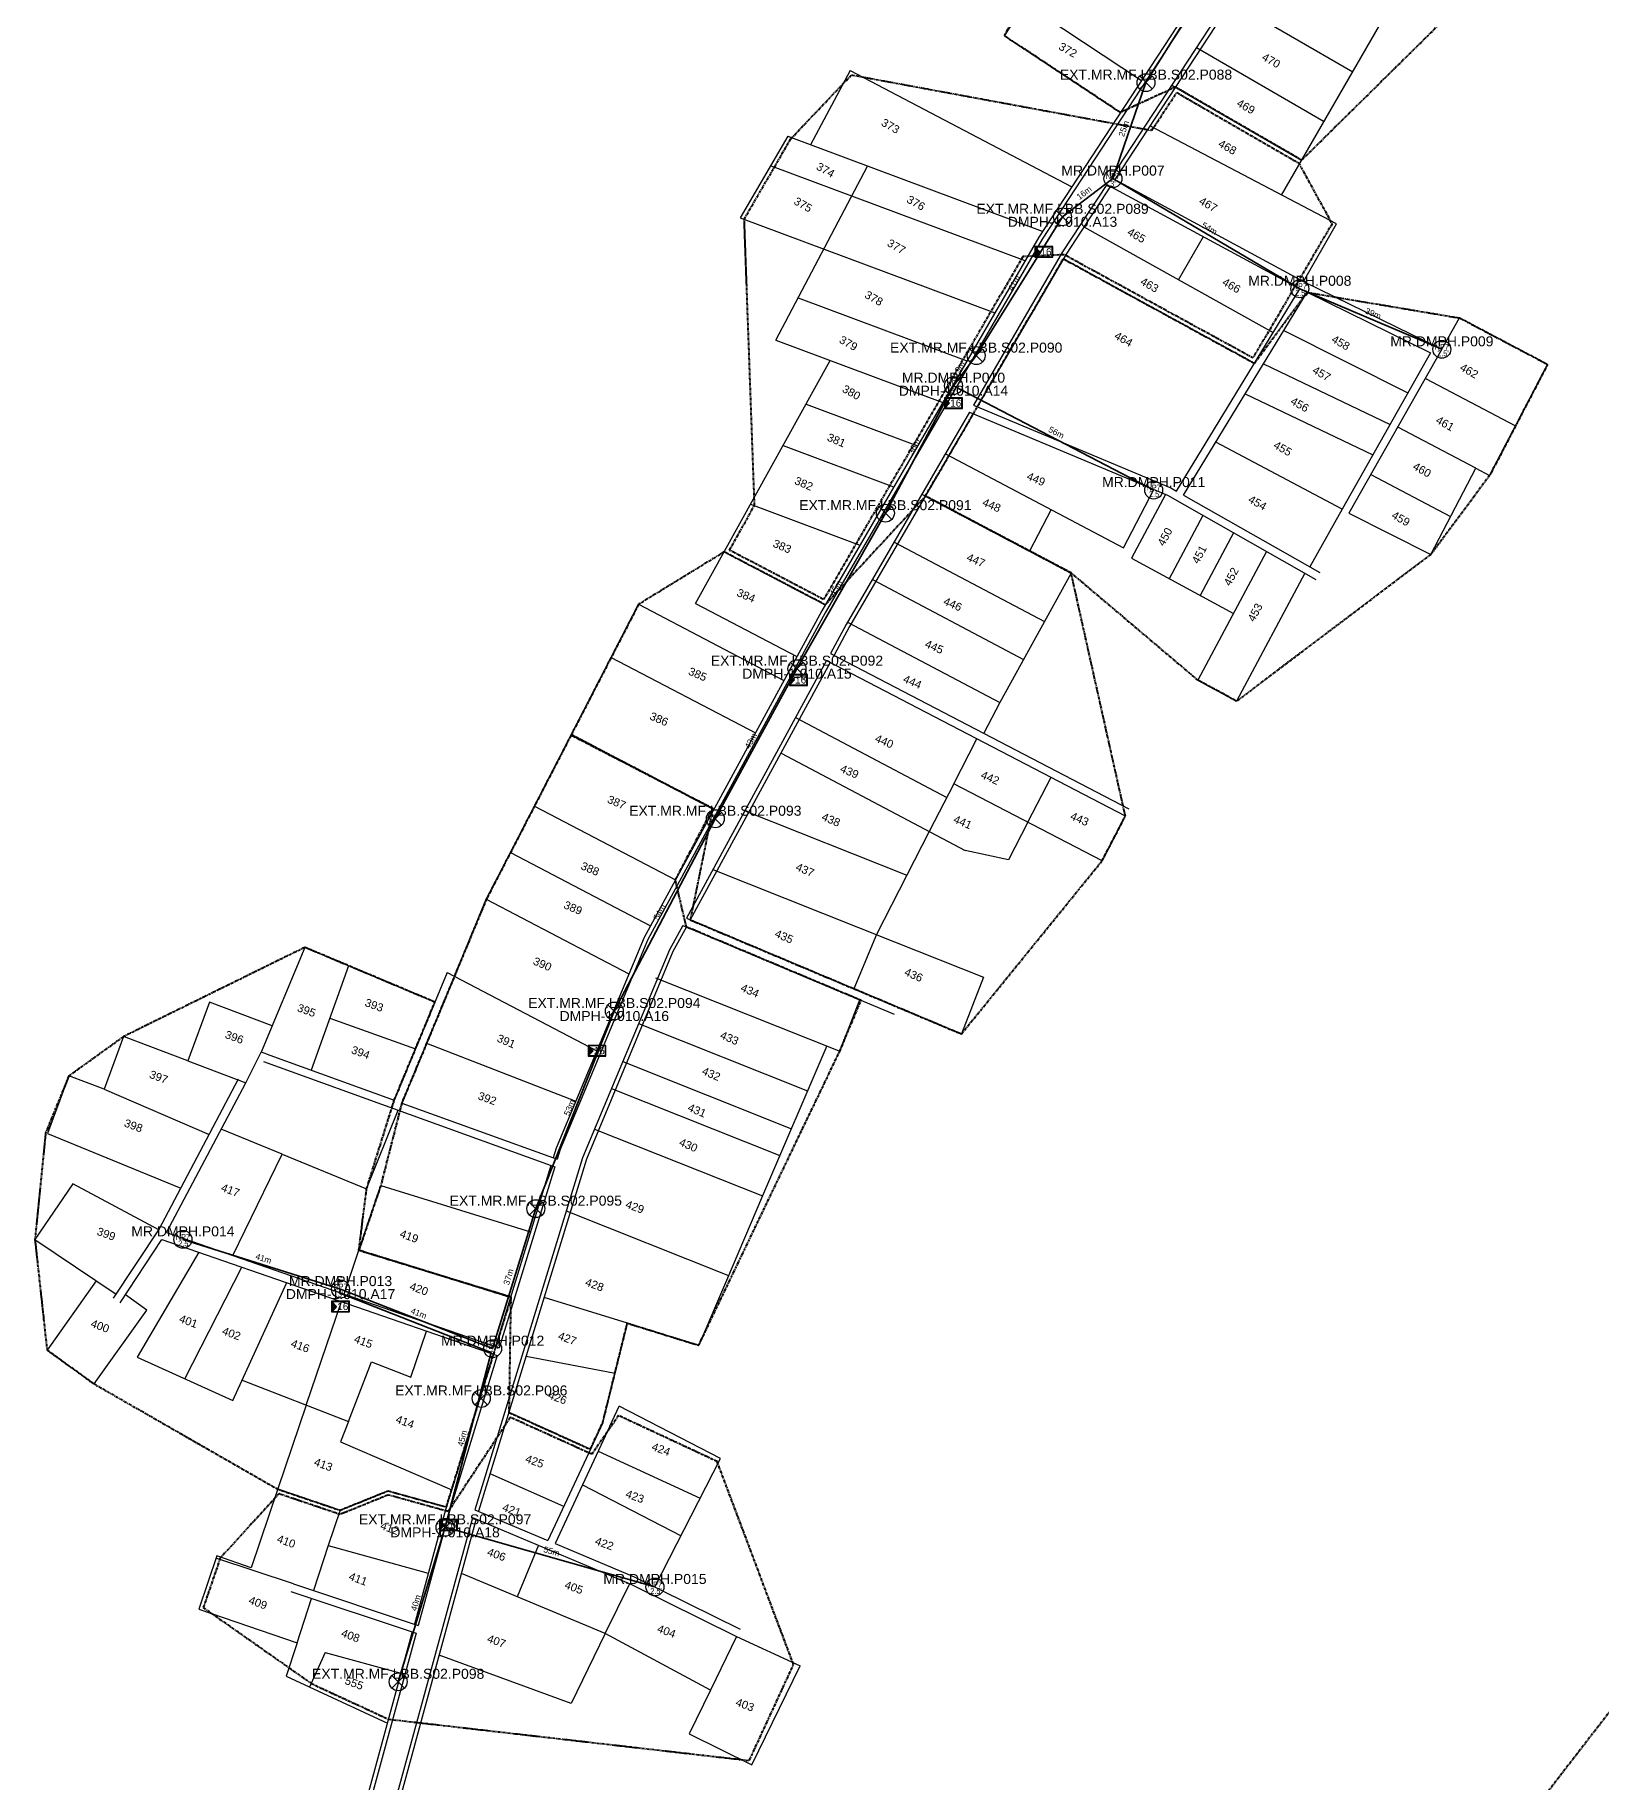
# Model space of a CAD drawing. Header units: metres. Extents: x 13679654 to 13688052, y 67972 to 70803.
# Drawn here: x 13682691.8 to 13683083.3, y 68638.7 to 69075.4 of the extents above; entities that cross this region are included whole.
import ezdxf
from ezdxf.enums import TextEntityAlignment as Align

# ---------------------------------------------------------------- set-up
doc = ezdxf.new("R2010")
doc.units = ezdxf.units.M
doc.header["$MEASUREMENT"] = 0
doc.linetypes.add('PHANTOM2', pattern=[1.25, 0.625, -0.125, 0.125, -0.125, 0.125, -0.125])
for name, color, linetype in [('Base Map', 251, 'Continuous'), ('EXISTING POLE', 16, 'Continuous'), ('FAT', 30, 'Continuous'), ('FAT DWG', 1, 'Continuous'), ('Home Number', 6, 'Continuous'), ('NEW POLE 7-2.5', 6, 'Continuous'), ('NEW POLE 7-3', 4, 'Continuous'), ('SPAN CABLE', 3, 'Continuous')]:
    doc.layers.add(name, color=color, linetype=linetype)
for name, color, linetype, lineweight in [('FAT AREA FDT 1', 134, 'PHANTOM2', 40), ('SLING WIRE', 4, 'Continuous', 35), ('XXX.XXX - Cable Line C (FO Cable 48C_2T) - AE', 192, 'Continuous', 35)]:
    doc.layers.add(name, color=color, linetype=linetype, lineweight=lineweight)
doc.styles.get("Standard").update_dxf_attribs({"font": 'arial.ttf'})
doc.styles.add('Title Block 3', font='dgn003.shx')
doc.dimstyles.new('EMR', dxfattribs={"dimtxt": 1.5, "dimasz": 0.18, "dimexe": 0.18, "dimexo": 0.0625, "dimgap": 0.09, "dimtad": 0, "dimdec": 0, "dimzin": 0, "dimdsep": 46, "dimtxsty": 'Standard', "dimcen": 0.09, "dimse1": 1, "dimse2": 1, "dimsd1": 1, "dimsd2": 1, "dimadec": 0, "dimazin": 0, "dimtfac": 1, "dimtdec": 0, "dimtofl": 0, "dimtmove": 0, "dimatfit": 3, "dimfxl": 1, "dimtolj": 1, "dimtzin": 0, "dimarcsym": 0})

# ---------------------------------------------------------------- blocks, each defined once
blk = doc.blocks.new('*U11')
h = blk.add_hatch(color=2)
h.dxf.hatch_style = 1
h.paths.add_polyline_path([(0.25, -2), (0.25, 2), (2.1, 0)])
for points in [[(0, -2.25), (7.5, -2.25), (7.5, 2.25), (0, 2.25)], [(0.25, -2), (7.25, -2), (7.25, 2), (0.25, 2)]]:
    blk.add_lwpolyline(points, close=True)
at = {"color": 2}
blk.add_lwpolyline([(0.25, -2), (0.25, 2), (2.1, 0)], close=True, dxfattribs=at)
at = {"color": 7}
blk.add_attdef('FAT', text='', height=3, rotation=360, dxfattribs=at).set_placement((4.68, 0), align=Align.MIDDLE_CENTER)
blk.add_attdef('FAT_ID', text='', height=3, rotation=360, dxfattribs=at).set_placement((0, -4.5), align=Align.MIDDLE_LEFT)
blk = doc.blocks.new('*U14')
at = {"color": 0, "linetype": 'ByBlock', "lineweight": -2}
for points in [[(-1.58, 1.58), (1.58, -1.58)], [(-1.58, -1.58), (1.58, 1.58)]]:
    blk.add_lwpolyline(points, dxfattribs=at)
blk.add_circle((0, 0), 2.24, dxfattribs=at)
blk = doc.blocks.new('*U16')
at = {"color": 0, "linetype": 'ByBlock', "lineweight": -2}
blk.add_circle((0, 0), 2.24, dxfattribs=at)
at = {"color": 0, "linetype": 'ByBlock', "lineweight": -2, "style": 'Title Block 3', "width": 0.799091}
for s, p in [('NP7', (0, 0.62)), ("2.5'", (0.28, -1.02))]:
    blk.add_text(s, height=1.488, dxfattribs=at).set_placement(p, align=Align.MIDDLE_CENTER)
blk = doc.blocks.new('*U13')
at = {"color": 0, "linetype": 'ByBlock', "lineweight": -2}
blk.add_circle((0, 0), 2.24, dxfattribs=at)
at = {"color": 0, "linetype": 'ByBlock', "lineweight": -2, "style": 'Title Block 3', "width": 0.799091}
for s, p in [('NP7', (0, 0.62)), ("3'", (0, -1.27))]:
    blk.add_text(s, height=1.488, dxfattribs=at).set_placement(p, align=Align.MIDDLE_CENTER)
blk = doc.blocks.new('*D222')
at = {"layer": 'Defpoints', "color": 0, "transparency": 16777216}
for p in [(13682794.29, 68702.35), (13682794.7, 68703.8), (13682846.77, 68687.44)]:
    blk.add_point(p, dxfattribs=at)
at = {"layer": 'SPAN CABLE', "color": 0, "transparency": 16777216, "insert": (13682820.94, 68696.34), "char_height": 1.5, "attachment_point": 5, "rotation": 344.1361}
blk.add_mtext('\\A1;55m', dxfattribs=at)
blk = doc.blocks.new('*D223')
at = {"layer": 'Defpoints', "color": 0, "transparency": 16777216}
for p in [(13682794.29, 68702.35), (13682781.13, 68664.18), (13682782.57, 68663.74)]:
    blk.add_point(p, dxfattribs=at)
at = {"layer": 'SPAN CABLE', "color": 0, "transparency": 16777216, "insert": (13682786.99, 68683.48), "char_height": 1.5, "attachment_point": 5, "rotation": 73.1109}
blk.add_mtext('\\A1;40m', dxfattribs=at)
blk = doc.blocks.new('*D224')
at = {"layer": 'Defpoints', "color": 0, "transparency": 16777216}
for p in [(13683008, 69011.93), (13683008.58, 69013.31), (13683043.51, 68996.79)]:
    blk.add_point(p, dxfattribs=at)
at = {"layer": 'SPAN CABLE', "color": 0, "transparency": 16777216, "insert": (13683026.34, 69005.74), "char_height": 1.5, "attachment_point": 5, "rotation": 336.913}
blk.add_mtext('\\A1;39m', dxfattribs=at)
blk = doc.blocks.new('*D225')
at = {"layer": 'Defpoints', "color": 0, "transparency": 16777216}
for p in [(13682962.04, 69040.77), (13682961.28, 69039.47), (13683008, 69011.93)]:
    blk.add_point(p, dxfattribs=at)
at = {"layer": 'SPAN CABLE', "color": 0, "transparency": 16777216, "insert": (13682985.4, 69026.99), "char_height": 1.5, "attachment_point": 5, "rotation": 329.4721}
blk.add_mtext('\\A1;54m', dxfattribs=at)
blk = doc.blocks.new('*D228')
at = {"layer": 'Defpoints', "color": 0, "transparency": 16777216}
for p in [(13682922.1, 68989.03), (13682921.41, 68987.7), (13682971.46, 68961.61)]:
    blk.add_point(p, dxfattribs=at)
at = {"layer": 'SPAN CABLE', "color": 0, "transparency": 16777216, "insert": (13682947.13, 68975.99), "char_height": 1.5, "attachment_point": 5, "rotation": 332.4654}
blk.add_mtext('\\A1;56m', dxfattribs=at)
blk = doc.blocks.new('*D230')
at = {"layer": 'Defpoints', "color": 0, "transparency": 16777216}
for p in [(13682728.75, 68774.33), (13682729.2, 68775.76), (13682768.16, 68761.9)]:
    blk.add_point(p, dxfattribs=at)
at = {"layer": 'SPAN CABLE', "color": 0, "transparency": 16777216, "insert": (13682748.91, 68769.54), "char_height": 1.5, "attachment_point": 5, "rotation": 342.4978}
blk.add_mtext('\\A1;41m', dxfattribs=at)
blk = doc.blocks.new('*D263')
at = {"layer": 'Defpoints', "color": 0, "transparency": 16777216}
for p in [(13682995.24, 69104.31), (13682968.27, 69064.25), (13682969.54, 69063.45)]:
    blk.add_point(p, dxfattribs=at)
at = {"layer": 'SPAN CABLE', "color": 0, "transparency": 16777216, "insert": (13682981.12, 69084.68), "char_height": 1.5, "attachment_point": 5, "rotation": 57.8252}
blk.add_mtext('\\A1;48m', dxfattribs=at)
blk = doc.blocks.new('*D264')
at = {"layer": 'Defpoints', "color": 0, "transparency": 16777216}
for p in [(13682969.54, 69063.45), (13682959.86, 69039.96), (13682961.28, 69039.47)]:
    blk.add_point(p, dxfattribs=at)
at = {"layer": 'SPAN CABLE', "color": 0, "transparency": 16777216, "insert": (13682963.99, 69051.95), "char_height": 1.5, "attachment_point": 5, "rotation": 70.9886}
blk.add_mtext('\\A1;25m', dxfattribs=at)
blk = doc.blocks.new('*D265')
at = {"layer": 'Defpoints', "color": 0, "transparency": 16777216}
for p in [(13682961.28, 69039.47), (13682947.76, 69031.1), (13682948.67, 69029.91)]:
    blk.add_point(p, dxfattribs=at)
at = {"layer": 'SPAN CABLE', "color": 0, "transparency": 16777216, "insert": (13682954.07, 69035.89), "char_height": 1.5, "attachment_point": 5, "rotation": 37.1842}
blk.add_mtext('\\A1;16m', dxfattribs=at)
blk = doc.blocks.new('*D266')
at = {"layer": 'Defpoints', "color": 0, "transparency": 16777216}
for p in [(13682948.67, 69029.91), (13682925.82, 68996.01), (13682927.09, 68995.22)]:
    blk.add_point(p, dxfattribs=at)
at = {"layer": 'SPAN CABLE', "color": 0, "transparency": 16777216, "insert": (13682936.61, 69013.35), "char_height": 1.5, "attachment_point": 5, "rotation": 58.1219}
blk.add_mtext('\\A1;41m', dxfattribs=at)
blk = doc.blocks.new('*D267')
at = {"layer": 'Defpoints', "color": 0, "transparency": 16777216}
for p in [(13682927.09, 68995.22), (13682920.21, 68988.61), (13682921.41, 68987.7)]:
    blk.add_point(p, dxfattribs=at)
at = {"layer": 'SPAN CABLE', "color": 0, "transparency": 16777216, "insert": (13682923.05, 68992.37), "char_height": 1.5, "attachment_point": 5, "rotation": 52.8904}
blk.add_mtext('\\A1;9m', dxfattribs=at)
blk = doc.blocks.new('*D268')
at = {"layer": 'Defpoints', "color": 0, "transparency": 16777216}
for p in [(13682921.41, 68987.7), (13682903.06, 68956.55), (13682904.38, 68955.84)]:
    blk.add_point(p, dxfattribs=at)
at = {"layer": 'SPAN CABLE', "color": 0, "transparency": 16777216, "insert": (13682911.57, 68972.48), "char_height": 1.5, "attachment_point": 5, "rotation": 61.8841}
blk.add_mtext('\\A1;36m', dxfattribs=at)
blk = doc.blocks.new('*D269')
at = {"layer": 'Defpoints', "color": 0, "transparency": 16777216}
for p in [(13682904.38, 68955.84), (13682880.96, 68917.71), (13682882.27, 68916.97)]:
    blk.add_point(p, dxfattribs=at)
at = {"layer": 'SPAN CABLE', "color": 0, "transparency": 16777216, "insert": (13682892.02, 68937.15), "char_height": 1.5, "attachment_point": 5, "rotation": 60.3609}
blk.add_mtext('\\A1;45m', dxfattribs=at)
blk = doc.blocks.new('*D270')
at = {"layer": 'Defpoints', "color": 0, "transparency": 16777216}
for p in [(13682882.27, 68916.97), (13682860.54, 68880.18), (13682861.86, 68879.46)]:
    blk.add_point(p, dxfattribs=at)
at = {"layer": 'SPAN CABLE', "color": 0, "transparency": 16777216, "insert": (13682870.75, 68898.93), "char_height": 1.5, "attachment_point": 5, "rotation": 61.4517}
blk.add_mtext('\\A1;43m', dxfattribs=at)
blk = doc.blocks.new('*D271')
at = {"layer": 'Defpoints', "color": 0, "transparency": 16777216}
for p in [(13682861.86, 68879.46), (13682835.29, 68832.1), (13682836.61, 68831.4)]:
    blk.add_point(p, dxfattribs=at)
at = {"layer": 'SPAN CABLE', "color": 0, "transparency": 16777216, "insert": (13682847.91, 68856.13), "char_height": 1.5, "attachment_point": 5, "rotation": 62.2855}
blk.add_mtext('\\A1;54m', dxfattribs=at)
blk = doc.blocks.new('*D272')
at = {"layer": 'Defpoints', "color": 0, "transparency": 16777216}
for p in [(13682836.61, 68831.4), (13682815.58, 68782.55), (13682816.98, 68782)]:
    blk.add_point(p, dxfattribs=at)
at = {"layer": 'SPAN CABLE', "color": 0, "transparency": 16777216, "insert": (13682825.4, 68807.25), "char_height": 1.5, "attachment_point": 5, "rotation": 68.3245}
blk.add_mtext('\\A1;53m', dxfattribs=at)
blk = doc.blocks.new('*D273')
at = {"layer": 'Defpoints', "color": 0, "transparency": 16777216}
for p in [(13682816.98, 68782), (13682804.76, 68747.45), (13682806.19, 68747.01)]:
    blk.add_point(p, dxfattribs=at)
at = {"layer": 'SPAN CABLE', "color": 0, "transparency": 16777216, "insert": (13682810.15, 68764.94), "char_height": 1.5, "attachment_point": 5, "rotation": 72.8693}
blk.add_mtext('\\A1;37m', dxfattribs=at)
blk = doc.blocks.new('*D274')
at = {"layer": 'Defpoints', "color": 0, "transparency": 16777216}
for p in [(13682768.16, 68761.9), (13682768.71, 68763.3), (13682806.19, 68747.01)]:
    blk.add_point(p, dxfattribs=at)
at = {"layer": 'SPAN CABLE', "color": 0, "transparency": 16777216, "insert": (13682787.72, 68755.85), "char_height": 1.5, "attachment_point": 5, "rotation": 338.6167}
blk.add_mtext('\\A1;41m', dxfattribs=at)
blk = doc.blocks.new('*D275')
at = {"layer": 'Defpoints', "color": 0, "transparency": 16777216}
for p in [(13682766.4, 68761.51), (13682767.8, 68760.97), (13682768.16, 68761.9)]:
    blk.add_point(p, dxfattribs=at)
at = {"layer": 'SPAN CABLE', "color": 0, "transparency": 16777216, "insert": (13682767.33, 68763.88), "char_height": 1.5, "attachment_point": 5, "rotation": 68.6167}
blk.add_mtext('\\A1;1m', dxfattribs=at)
blk = doc.blocks.new('*D277')
at = {"layer": 'Defpoints', "color": 0, "transparency": 16777216}
for p in [(13682805.83, 68746.08), (13682792.84, 68702.74), (13682794.29, 68702.35)]:
    blk.add_point(p, dxfattribs=at)
at = {"layer": 'SPAN CABLE', "color": 0, "transparency": 16777216, "insert": (13682798.61, 68724.6), "char_height": 1.5, "attachment_point": 5, "rotation": 75.2175}
blk.add_mtext('\\A1;45m', dxfattribs=at)

msp = doc.modelspace()

# ---------------------------------------------------------------- linework, layer by layer
at = {"layer": 'Base Map', "flags": 128}
for points in [[(13683050.43, 69176.62), (13683007.78, 69111.3), (13682960.86, 69039.7)], [(13683050.7, 69175.19), (13683008.62, 69110.75), (13682961.75, 69039.22)], [(13683017.62, 69139.21), (13683001.93, 69115.18), (13682942.75, 69024.86), (13682888.46, 68931.44), (13682844.05, 68849.74), (13682822.09, 68797.13), (13682821.34, 68794.71)], [(13683018.47, 69138.67), (13683002.77, 69114.63), (13682943.6, 69024.32), (13682889.33, 68930.94), (13682844.95, 68849.31), (13682823.03, 68796.79), (13682822.29, 68794.37)], [(13682934.19, 69075.14), (13682953.84, 69105.22)], [(13683003.43, 69035.35), (13683027.92, 69077.75), (13682998.17, 69094.8)], [(13682990.05, 69084.24), (13683021.24, 69066.19)], [(13682939.44, 69083.16), (13682968.4, 69064)], [(13682934.19, 69075.14), (13682963.14, 69055.98)], [(13682982.15, 69072.19), (13683014.05, 69053.74)], [(13682895.57, 69066.46), (13682885.69, 69047.9)], [(13682895.57, 69066.46), (13682950.96, 69037.39)], [(13682976.02, 69062.83), (13683008.46, 69044.07)], [(13682879.96, 69050.04), (13682868.1, 69029.65)], [(13682879.96, 69050.04), (13682943.6, 69026.32)], [(13683008.91, 69013.72), (13683017.21, 69028.13), (13682970.52, 69052.61)], [(13682875.61, 69042.75), (13682939.25, 69019.03)], [(13682876.99, 68999.06), (13682899.95, 69042.59)], [(13682959.76, 69038.01), (13682948.7, 69021.13), (13682926.44, 68982.82)], [(13682960.64, 69037.53), (13682949.55, 69020.6), (13682927.37, 68982.43)], [(13682959.76, 69038.01), (13683008, 69011.93)], [(13682960.86, 69039.7), (13683008.91, 69013.72), (13683043.51, 68996.79), (13683020.29, 68955.84)], [(13682868.1, 69029.65), (13682931.75, 69005.92)], [(13682954, 69027.39), (13683001.32, 69000.97)], [(13682977.66, 69014.18), (13682983.88, 69024.97)], [(13682948.86, 69019.42), (13682996.65, 68993.3)], [(13682977.18, 68961.33), (13683008, 69011.93)], [(13682978.92, 68960.34), (13683009.8, 69011.04)], [(13683009.8, 69011.04), (13683040.71, 68995.92), (13683018.55, 68956.83)], [(13682882.57, 69009.65), (13682924.77, 68993.92)], [(13683003.99, 69001.5), (13683035.04, 68985.92)], [(13683043.51, 68996.79), (13683047.95, 69004.63)], [(13683051.97, 68967.07), (13683055.46, 68965.22), (13683069.94, 68993.02), (13683047.95, 69004.63)], [(13682876.99, 68999.06), (13682918.72, 68983.51)], [(13682856.89, 68933.26), (13682890.6, 68993.99)], [(13682998.93, 68993.19), (13683030.55, 68978)], [(13683039.39, 68989.53), (13683061.93, 68977.63)], [(13682994.36, 68985.69), (13683026.24, 68970.39)], [(13682884.54, 68983.07), (13682912.43, 68972.68)], [(13682925.42, 68981.07), (13682894.56, 68927.97), (13682890.65, 68920.78)], [(13682926.35, 68980.68), (13682895.43, 68927.47), (13682891.54, 68920.32)], [(13682925.42, 68981.07), (13682974.89, 68960.31), (13683012, 68939.23)], [(13682926.44, 68982.82), (13682975.77, 68962.13), (13682977.18, 68961.33)], [(13683020.29, 68955.84), (13683040.76, 68945.54), (13683051.97, 68967.07), (13683032.49, 68977.35)], [(13682878.79, 68972.71), (13682906.45, 68962.39)], [(13682919.39, 68970.69), (13682963.93, 68947.15)], [(13683018.55, 68956.83), (13682986.99, 68973.59)], [(13683025.78, 68965.52), (13683045.69, 68955.01)], [(13682870.66, 68958.06), (13682898.01, 68947.87)], [(13682913.5, 68960.57), (13682950.83, 68940.84)], [(13682963.93, 68947.15), (13682971.52, 68961.73)], [(13682974.4, 68960.52), (13682965.9, 68944.56)], [(13682978.92, 68960.34), (13683012.98, 68940.98)], [(13682945.83, 68956.72), (13682940.42, 68946.34)], [(13682983.78, 68955.27), (13682975.36, 68939.45)], [(13683018.55, 68956.83), (13683010.47, 68942.41)], [(13682991.41, 68950.93), (13682983.08, 68935.29)], [(13682864.06, 68946.17), (13682889.34, 68932.94)], [(13682906.55, 68948.59), (13682944.14, 68928.73)], [(13682965.9, 68944.56), (13682991.41, 68930.79)], [(13682999.64, 68946.25), (13682982.52, 68914.09)], [(13682950.83, 68940.84), (13682932.96, 68908.51)], [(13683009.22, 68940.81), (13682992.21, 68908.86)], [(13682901.13, 68939.27), (13682938.93, 68919.3)], [(13682810.66, 68871.05), (13682842.69, 68933.06)], [(13682842.69, 68933.06), (13682879.01, 68914.05)], [(13682856.89, 68933.26), (13682882.24, 68919.99)], [(13682894.93, 68928.6), (13682932.96, 68908.51)], [(13682835.83, 68919.79), (13682871.87, 68900.92)], [(13682889.69, 68919.01), (13682854.67, 68854.59)], [(13682890.58, 68918.55), (13682855.59, 68854.2)], [(13682889.69, 68919.01), (13682964.33, 68880.17)], [(13682890.65, 68920.78), (13682965.24, 68881.96)], [(13682982.52, 68914.09), (13682992.21, 68908.86)], [(13682932.96, 68908.51), (13682929.01, 68900.82)], [(13682881.93, 68904.74), (13682919.73, 68884.76)], [(13682825.88, 68900.52), (13682861.51, 68881.86)], [(13682964.33, 68880.17), (13682958.55, 68868.93), (13682921.5, 68888.21), (13682927.27, 68899.46)], [(13682878.29, 68895.83), (13682924.36, 68871.49)], [(13682921.5, 68888.21), (13682915.35, 68876.25)], [(13682940.02, 68878.57), (13682945.8, 68889.82)], [(13682816.63, 68882.61), (13682851.88, 68864.15)], [(13682869.53, 68881.33), (13682909.75, 68865.34)], [(13682915.35, 68876.25), (13682909.75, 68865.34), (13682902.13, 68850.5)], [(13682940.02, 68878.57), (13682935.19, 68869.16), (13682924.36, 68871.49)], [(13682804.61, 68859.33), (13682810.66, 68871.05)], [(13682810.66, 68871.05), (13682845.67, 68852.72)], [(13682861.28, 68866.74), (13682906.64, 68848.7)], [(13682796.61, 68840.08), (13682804.61, 68859.33)], [(13682804.61, 68859.33), (13682840.26, 68840.67)], [(13682853.7, 68852.81), (13682850.37, 68846.68), (13682828.68, 68794.72), (13682801.75, 68706.74)], [(13682853.7, 68852.81), (13682906.54, 68830.59)], [(13682854.67, 68854.59), (13682907.31, 68832.45)], [(13682854.63, 68852.42), (13682851.27, 68846.24), (13682829.62, 68794.38), (13682802.68, 68706.35)], [(13682902.13, 68850.5), (13682896.53, 68836.98)], [(13682906.64, 68848.7), (13682928.95, 68839.83), (13682923.4, 68825.68)], [(13682791.76, 68833.62), (13682759.22, 68847.31), (13682748.35, 68821.11)], [(13682770.17, 68842.7), (13682760.85, 68816.59)], [(13682794.83, 68841.01), (13682781.58, 68809.09)], [(13682796.61, 68840.08), (13682783.46, 68808.41)], [(13682794.83, 68841.01), (13682832.23, 68821.43)], [(13682846.92, 68839.73), (13682892.99, 68821.4)], [(13682751.09, 68827.73), (13682735.41, 68833.65), (13682729.96, 68818.97), (13682744.45, 68813.48)], [(13682892.99, 68821.4), (13682898.01, 68834.18)], [(13682907.31, 68832.45), (13682923.4, 68825.68)], [(13682765.51, 68829.65), (13682786.9, 68821.91)], [(13682842.67, 68828.24), (13682884.94, 68811.43)], [(13682729.96, 68818.97), (13682713.91, 68825.02), (13682709.02, 68811.88), (13682735.33, 68800.55)], [(13682789.68, 68823.38), (13682826.99, 68808.87)], [(13682889.77, 68822.69), (13682873.7, 68785.19)], [(13682744.45, 68813.48), (13682748.35, 68821.11)], [(13682749.59, 68820.66), (13682748.35, 68821.11)], [(13682748.91, 68818.77), (13682821.7, 68792.44)], [(13682749.59, 68820.66), (13682781.58, 68809.09)], [(13682838.71, 68818.75), (13682880.89, 68801.97)], [(13682709.02, 68811.88), (13682700.24, 68815.19), (13682694.86, 68800.75), (13682728.24, 68787.15)], [(13682722.71, 68776.71), (13682742.67, 68814.41)], [(13682724.62, 68776.04), (13682744.45, 68813.48)], [(13682835.9, 68812.03), (13682878.02, 68795.28)], [(13682753.55, 68795.61), (13682774.69, 68786.98), (13682782.6, 68806.58)], [(13682783.46, 68808.41), (13682822.29, 68794.37)], [(13682741.21, 68770.3), (13682753.55, 68795.61), (13682738.29, 68801.84)], [(13682831.67, 68801.9), (13682873.7, 68785.19)], [(13682820.75, 68792.78), (13682806.92, 68747.57)], [(13682821.7, 68792.44), (13682807.86, 68747.24)], [(13682722.71, 68776.71), (13682701.23, 68788.23), (13682691.75, 68774.26), (13682712.05, 68760.63)], [(13682772.74, 68771.61), (13682778.22, 68787.83), (13682815.68, 68776.21)], [(13682873.7, 68785.19), (13682864.63, 68764.01), (13682857.7, 68747.85)], [(13682824.61, 68781.43), (13682865.18, 68765.3)], [(13682711.38, 68759.61), (13682722.71, 68776.71)], [(13682713.04, 68758.49), (13682723.51, 68774.3), (13682807.28, 68745.31)], [(13682724.62, 68776.04), (13682807.86, 68747.24)], [(13682732.71, 68771.11), (13682717.29, 68744.91), (13682741.21, 68734.05), (13682754.69, 68763.51)], [(13682769.05, 68760.67), (13682772.74, 68771.61), (13682810.67, 68759.84)], [(13682729.25, 68739.48), (13682743.47, 68767.39)], [(13682707.08, 68763.96), (13682694.77, 68746.66), (13682706.53, 68738.18), (13682719.69, 68756.67), (13682714.38, 68760.5)], [(13682759.56, 68732.88), (13682768.4, 68758.76)], [(13682833.7, 68728.47), (13682839.88, 68753.37), (13682819.05, 68759.83)], [(13682839.88, 68753.37), (13682857.7, 68747.85)], [(13682743.53, 68739.12), (13682770.14, 68728.77), (13682775.87, 68743.72), (13682785.74, 68739.89), (13682789.68, 68751.4)], [(13682806.33, 68745.64), (13682794.41, 68706.69), (13682786.62, 68678.16)], [(13682807.28, 68745.31), (13682795.37, 68706.41), (13682787.58, 68677.85)], [(13682814.55, 68745.13), (13682836.79, 68740.92)], [(13682759.56, 68732.88), (13682752.49, 68711.95), (13682768.03, 68706.63), (13682780.01, 68711.48), (13682794.61, 68707.44)], [(13682830.62, 68721.88), (13682810.25, 68731.09)], [(13682835.51, 68727.61), (13682837.83, 68732.6)], [(13682846.77, 68687.44), (13682863.13, 68719.52), (13682837.83, 68732.6)], [(13682770.14, 68728.77), (13682768.19, 68723.69), (13682795.96, 68711.76)], [(13682833.7, 68728.47), (13682819.99, 68699.08)], [(13682835.51, 68727.61), (13682821.84, 68698.3)], [(13682832.59, 68721.35), (13682858.1, 68709.67)], [(13682823.96, 68707.59), (13682805.56, 68715.75)], [(13682828.67, 68712.96), (13682853.29, 68700.23)], [(13682752.49, 68711.95), (13682745.84, 68692.25), (13682737.21, 68695.21), (13682732.7, 68681.86), (13682757.28, 68673.44), (13682760.92, 68684.57)], [(13682801.16, 68704.81), (13682801.13, 68704.72), (13682774.58, 68607.41), (13682753.74, 68528.59)], [(13682802.09, 68704.44), (13682775.55, 68607.14), (13682754.7, 68528.33)], [(13682768.03, 68706.63), (13682765.04, 68697.8), (13682790.09, 68690.87)], [(13682801.16, 68704.81), (13682840.74, 68688.18), (13682867.19, 68675.08)], [(13682801.75, 68706.74), (13682819.99, 68699.08)], [(13682765.04, 68697.8), (13682761.36, 68686.54)], [(13682817.65, 68697.88), (13682812.32, 68685.01)], [(13682821.84, 68698.3), (13682841.57, 68690.01), (13682868.07, 68676.88)], [(13682756.38, 68688.19), (13682737.01, 68694.62)], [(13682756.38, 68688.19), (13682787.58, 68677.85)], [(13682867.19, 68675.08), (13682860.63, 68661.65), (13682834.33, 68675.78), (13682798.39, 68690.85)], [(13682834.33, 68675.78), (13682840.46, 68688.32)], [(13682755.75, 68686.28), (13682787.05, 68675.9)], [(13682786.09, 68676.22), (13682767.82, 68609.25), (13682746.97, 68530.4)], [(13682787.05, 68675.9), (13682768.79, 68608.98), (13682747.94, 68530.14)], [(13682834.33, 68675.78), (13682825.79, 68658.3), (13682792.8, 68670.37)], [(13682867.19, 68675.08), (13682883.07, 68667.74)], [(13682757.28, 68673.44), (13682754.56, 68665.12), (13682779.87, 68653.42)], [(13682764.34, 68671.1), (13682760.38, 68662.43)], [(13682764.34, 68671.1), (13682783.27, 68665.87)], [(13682860.63, 68661.65), (13682855.3, 68650.76), (13682870.97, 68643), (13682883.07, 68667.74)]]:
    msp.add_lwpolyline(points, dxfattribs=at)
at = {"layer": 'FAT AREA FDT 1'}
for points in [[(13682934.19, 69075.14), (13682953.65, 69115.84), (13682971.53, 69143.22), (13682974.8, 69156.11), (13682981, 69165.01), (13683019.57, 69140.36), (13683028.52, 69141.23), (13683069.15, 69114.84), (13683049.08, 69084.13), (13683008.46, 69044.07), (13682976.89, 69062.33), (13682963.14, 69055.98), (13682934.19, 69075.14)], [(13683069.94, 68993.02), (13683055.46, 68965.22), (13683040.76, 68945.54), (13682992.21, 68908.86), (13682982.52, 68914.09), (13682950.82, 68940.92), (13682914.39, 68960.1), (13682948.86, 69019.42), (13682996.65, 68993.3), (13683009.8, 69011.04), (13683047.95, 69004.63), (13683069.94, 68993.02)], [(13682923.4, 68825.68), (13682958.55, 68868.93), (13682964.39, 68880.14), (13682950.83, 68940.84), (13682914.39, 68960.1), (13682889.34, 68932.94), (13682864.06, 68946.17), (13682842.69, 68933.06), (13682825.88, 68900.52), (13682861.23, 68882.01), (13682855.59, 68854.2), (13682923.4, 68825.68)], [(13682839.87, 68753.38), (13682857.7, 68747.85), (13682892.99, 68821.4), (13682898.31, 68834.05), (13682854.63, 68852.42), (13682851.88, 68864.15), (13682861.23, 68882.01), (13682825.78, 68900.32), (13682804.61, 68859.33), (13682783.46, 68808.41), (13682778.22, 68787.83), (13682772.74, 68771.61), (13682810.72, 68759.99), (13682810.25, 68731.09), (13682830.62, 68721.88), (13682833.7, 68728.47), (13682839.87, 68753.38)], [(13682759.22, 68847.31), (13682713.91, 68825.02), (13682700.24, 68815.19), (13682694.42, 68800.93), (13682691.75, 68774.26), (13682694.77, 68746.66), (13682706.53, 68738.18), (13682752.47, 68711.89), (13682768.03, 68706.63), (13682780.01, 68711.48), (13682794.61, 68707.44), (13682810.85, 68759.79), (13682772.74, 68771.61), (13682774.69, 68786.98), (13682781.58, 68809.09), (13682791.76, 68833.62), (13682759.22, 68847.31)], [(13683135.68, 68558.24), (13683154.71, 68604.68), (13683215.29, 68612.87), (13683219.57, 68629.32), (13683144.86, 68685.83), (13683116.38, 68696.27), (13683061.4, 68625.14), (13683043.43, 68588.85), (13683061.83, 68581.17), (13683064.15, 68585.72), (13683094.08, 68572.85), (13683100.93, 68570.97), (13683135.68, 68558.24)]]:
    msp.add_lwpolyline(points, dxfattribs=at)
for points in [[(13682871.67, 68957.82), (13682869.11, 69029.4), (13682880.76, 69049.44), (13682895.92, 69065.38), (13682971, 69051.51), (13682977.21, 69060.99), (13683007.72, 69043.35), (13683016.06, 69028.15), (13682996.28, 68994.64), (13682949.1, 69020.43), (13682938.75, 69019.97), (13682888.95, 68934.27), (13682865.43, 68946.59)], [(13682733.84, 68682.28), (13682760.88, 68663.3), (13682780.15, 68654.4), (13682870.36, 68644.07), (13682881.43, 68668.04), (13682862.33, 68718.79), (13682837.68, 68730.28), (13682830.97, 68720.62), (13682810.62, 68729.83), (13682795.05, 68706.28), (13682780.07, 68710.43), (13682769, 68705.95), (13682768.06, 68705.56), (13682752.77, 68710.73), (13682738.09, 68694.69)]]:
    msp.add_lwpolyline(points, close=True, dxfattribs=at)
at = {"layer": 'SLING WIRE', "flags": 128}
for points in [[(13683043.51, 68996.79), (13683008, 69011.93), (13682961.28, 69039.47)], [(13682971.46, 68961.61), (13682921.41, 68987.7)], [(13682768.16, 68761.9), (13682728.75, 68774.33)], [(13682846.77, 68687.44), (13682794.29, 68702.35), (13682782.57, 68663.74)]]:
    msp.add_lwpolyline(points, dxfattribs=at)
at = {"layer": 'XXX.XXX - Cable Line C (FO Cable 48C_2T) - AE', "flags": 128}
msp.add_lwpolyline([(13682995.24, 69104.31), (13682969.54, 69063.45), (13682961.28, 69039.47), (13682948.67, 69029.91), (13682927.09, 68995.22), (13682921.41, 68987.7), (13682904.38, 68955.84), (13682882.27, 68916.97), (13682861.86, 68879.46), (13682836.61, 68831.4), (13682816.98, 68782), (13682806.19, 68747.01), (13682768.16, 68761.9), (13682767.8, 68760.97), (13682805.83, 68746.08), (13682794.29, 68702.35)], dxfattribs=at)

# ---------------------------------------------------------------- block references
at = {"layer": 'EXISTING POLE', "color": 1}
for p in [(13682969.54, 69063.45), (13682948.67, 69029.91), (13682927.09, 68995.22), (13682904.38, 68955.84), (13682882.27, 68916.97), (13682861.86, 68879.46), (13682836.61, 68831.4), (13682816.98, 68782), (13682803.34, 68734.56), (13682794.29, 68702.35), (13682782.57, 68663.74)]:
    msp.add_blockref('*U14', p, dxfattribs=at)
at = {"layer": 'FAT DWG'}
ref = msp.add_blockref('*U11', (13682941.74, 69021.14), dxfattribs=dict(at, xscale=0.6000000000000003, yscale=0.6000000000000003, zscale=0.6000000000000003))
ref.add_attrib('FAT', '16', dxfattribs={"layer": '0', "color": 7, "height": 1.8, "rotation": 0}).set_placement((13682944.54, 69021.16), align=Align.MIDDLE_CENTER)
ref = msp.add_blockref('*U11', (13682919.16, 68983.33), dxfattribs=dict(at, xscale=0.6000000000000003, yscale=0.6000000000000003, zscale=0.6000000000000003))
ref.add_attrib('FAT', '16', dxfattribs={"layer": '0', "color": 7, "height": 1.8, "rotation": 0}).set_placement((13682921.96, 68983.36), align=Align.MIDDLE_CENTER)
ref = msp.add_blockref('*U11', (13682880.38, 68914.14), dxfattribs=dict(at, xscale=0.6000000000000003, yscale=0.6000000000000003, zscale=0.6000000000000003))
ref.add_attrib('FAT', '16', dxfattribs={"layer": '0', "color": 7, "height": 1.8, "rotation": 0}).set_placement((13682883.19, 68914.16), align=Align.MIDDLE_CENTER)
ref = msp.add_blockref('*U11', (13682830.03, 68821.46), dxfattribs=dict(at, xscale=0.6000000000000003, yscale=0.6000000000000003, zscale=0.6000000000000003))
ref.add_attrib('FAT', '16', dxfattribs={"layer": '0', "color": 7, "height": 1.8, "rotation": 0}).set_placement((13682832.84, 68821.49), align=Align.MIDDLE_CENTER)
ref = msp.add_blockref('*U11', (13682765.91, 68757.53), dxfattribs=dict(at, xscale=0.6000000000000003, yscale=0.6000000000000003, zscale=0.6000000000000003))
ref.add_attrib('FAT', '16', dxfattribs={"layer": '0', "color": 7, "height": 1.8, "rotation": 0}).set_placement((13682768.72, 68757.55), align=Align.MIDDLE_CENTER)
ref = msp.add_blockref('*U11', (13682792.87, 68702.93), dxfattribs=dict(at, xscale=0.6000000000000003, yscale=0.6000000000000003, zscale=0.6000000000000003))
ref.add_attrib('FAT', '16', dxfattribs={"layer": '0', "color": 7, "height": 1.8, "rotation": 0}).set_placement((13682795.68, 68702.96), align=Align.MIDDLE_CENTER)
at = {"layer": 'NEW POLE 7-2.5'}
for p in [(13683008, 69011.93), (13683043.51, 68996.79), (13682971.46, 68961.61), (13682728.75, 68774.33), (13682846.77, 68687.44)]:
    msp.add_blockref('*U16', p, dxfattribs=at)
at = {"layer": 'NEW POLE 7-3'}
for p in [(13682961.28, 69039.47), (13682921.41, 68987.7), (13682768.16, 68761.9), (13682806.19, 68747.01)]:
    msp.add_blockref('*U13', p, dxfattribs=at)

# ---------------------------------------------------------------- texts
at = {"layer": 'EXISTING POLE', "color": 1}
for s, p in [('EXT.MR.MF.LBB.S02.P088', (13682969.54, 69063.45)), ('EXT.MR.MF.LBB.S02.P089', (13682948.67, 69029.91)), ('EXT.MR.MF.LBB.S02.P090', (13682927.09, 68995.22)), ('EXT.MR.MF.LBB.S02.P091', (13682904.38, 68955.84)), ('EXT.MR.MF.LBB.S02.P092', (13682882.27, 68916.97)), ('EXT.MR.MF.LBB.S02.P093', (13682861.86, 68879.46)), ('EXT.MR.MF.LBB.S02.P094', (13682836.61, 68831.4)), ('EXT.MR.MF.LBB.S02.P095', (13682816.98, 68782)), ('EXT.MR.MF.LBB.S02.P096', (13682803.34, 68734.56)), ('EXT.MR.MF.LBB.S02.P097', (13682794.29, 68702.35)), ('EXT.MR.MF.LBB.S02.P098', (13682782.57, 68663.74))]:
    msp.add_text(s, height=2.5, dxfattribs=at).set_placement(p, align=Align.BOTTOM_CENTER)
at = {"layer": 'FAT'}
for s, p in [('DMPH-1.010.A13', (13682948.67, 69029.91)), ('DMPH-1.010.A14', (13682921.41, 68987.7)), ('DMPH-1.010.A15', (13682882.27, 68916.97)), ('DMPH-1.010.A16', (13682836.61, 68831.4)), ('DMPH-1.010.A17', (13682768.16, 68761.9)), ('DMPH-1.010.A18', (13682794.29, 68702.35))]:
    msp.add_text(s, height=2.5, dxfattribs=at).set_placement(p, align=Align.TOP_CENTER)
at = {"layer": 'Home Number'}
for s, rotation, p in [('372', 330.4527, (13682950.03, 69071.62)), ('470', 330.4527, (13683000.84, 69068.98)), ('469', 330.4527, (13682994.52, 69057.47)), ('373', 330.4527, (13682905.66, 69052.6)), ('468', 330.4527, (13682989.91, 69047.33)), ('374', 330.4527, (13682889.43, 69041.61)), ('375', 330.4527, (13682883.8, 69032.95)), ('376', 330.4527, (13682912.03, 69033.38)), ('467', 330.4527, (13682985.11, 69033)), ('377', 330.4527, (13682907.15, 69022.48)), ('465', 330.4527, (13682967.18, 69025.27)), ('463', 330.4527, (13682970.43, 69012.89)), ('466', 330.4527, (13682990.92, 69012.73)), ('378', 330.4527, (13682901.52, 69009.56)), ('379', 330.4527, (13682895.15, 68998.31)), ('464', 330.4527, (13682963.94, 68999.33)), ('458', 330.4527, (13683018.24, 68998.46)), ('462', 330.4527, (13683050.34, 68991.41)), ('457', 330.4527, (13683013.46, 68990.73)), ('380', 330.4527, (13682895.89, 68986.03)), ('456', 330.4527, (13683007.99, 68983)), ('461', 330.4527, (13683044.33, 68978.24)), ('381', 336.8037, (13682892.15, 68974.07)), ('455', 330.4527, (13683003.73, 68972)), ('460', 330.4527, (13683038.56, 68966.68)), ('382', 336.8037, (13682883.99, 68963.23)), ('449', 336.8037, (13682942.05, 68964.36)), ('448', 336.8037, (13682930.95, 68957.83)), ('454', 330.4527, (13682997.42, 68958.44)), ('459', 330.4527, (13683033.26, 68954.48)), ('383', 336.8037, (13682878.58, 68947.54)), ('450', 61.9715, (13682974.27, 68949.93)), ('447', 336.8037, (13682927.02, 68944.08)), ('451', 61.9715, (13682982.85, 68945.51)), ('452', 61.9715, (13682990.82, 68939.98)), ('384', 336.8037, (13682869.56, 68935.24)), ('446', 336.8037, (13682921.22, 68933.09)), ('453', 61.9715, (13682996.81, 68931.04)), ('445', 336.8037, (13682916.61, 68922.43)), ('385', 336.8037, (13682857.46, 68915.58)), ('444', 336.8037, (13682911.15, 68913.68)), ('386', 336.8037, (13682847.8, 68904.37)), ('440', 336.8037, (13682904.12, 68898.82)), ('439', 336.8037, (13682895.41, 68891.26)), ('442', 336.8037, (13682930.58, 68889.7)), ('387', 336.8037, (13682837.2, 68883.57)), ('438', 336.8037, (13682890.8, 68879.23)), ('441', 336.8037, (13682923.73, 68878.62)), ('443', 336.8037, (13682952.95, 68879.4)), ('388', 336.8037, (13682830.56, 68866.95)), ('437', 336.8037, (13682884.31, 68866.69)), ('389', 336.8037, (13682826.3, 68857.19)), ('435', 336.8037, (13682879.05, 68850.04)), ('390', 336.8037, (13682818.64, 68843.14)), ('436', 336.8037, (13682911.45, 68840.44)), ('434', 336.8037, (13682870.53, 68836.5)), ('395', 339.9065, (13682759.67, 68831.56)), ('393', 339.9065, (13682776.58, 68832.86)), ('396', 339.9065, (13682741.63, 68824.86)), ('394', 339.9065, (13682773.18, 68821.05)), ('391', 336.8037, (13682809.6, 68823.86)), ('433', 336.8037, (13682865.41, 68824.65)), ('397', 339.9065, (13682722.7, 68814.91)), ('432', 336.8037, (13682860.85, 68815.69)), ('392', 339.9065, (13682804.85, 68809.55)), ('431', 336.8037, (13682857.29, 68806.56)), ('398', 339.9065, (13682716.4, 68802.75)), ('430', 336.8037, (13682855.14, 68797.89)), ('417', 339.9065, (13682740.64, 68786.62)), ('429', 339.9065, (13682841.76, 68782.45)), ('399', 339.9065, (13682709.59, 68775.68)), ('419', 339.9065, (13682785.32, 68775.11)), ('420', 339.9065, (13682787.78, 68761.95)), ('428', 339.9065, (13682831.68, 68762.99)), ('400', 339.9065, (13682708.04, 68752.66)), ('401', 339.9065, (13682730.14, 68753.85)), ('402', 339.9065, (13682740.9, 68750.79)), ('416', 339.9065, (13682758.09, 68747.69)), ('415', 339.9065, (13682773.87, 68748.8)), ('427', 339.9065, (13682824.87, 68749.56)), ('426', 339.9065, (13682822.42, 68734.76)), ('414', 339.9065, (13682784.29, 68728.74)), ('424', 339.9065, (13682848.3, 68721.88)), ('413', 339.9065, (13682763.86, 68718.04)), ('425', 339.9065, (13682816.71, 68718.86)), ('423', 339.9065, (13682841.76, 68710.08)), ('421', 339.9065, (13682810.96, 68706.71)), ('410', 339.9065, (13682754.6, 68698.85)), ('412', 339.9065, (13682780.47, 68702.14)), ('406', 339.9065, (13682807.17, 68695.56)), ('422', 339.9065, (13682834.13, 68698.29)), ('411', 339.9065, (13682772.56, 68689.45)), ('405', 339.9065, (13682826.51, 68687.33)), ('409', 339.9065, (13682747.52, 68683.5)), ('408', 339.9065, (13682770.67, 68675.28)), ('407', 339.9065, (13682807.17, 68673.9)), ('404', 339.9065, (13682849.67, 68676.38)), ('555', 339.9065, (13682771.58, 68663.4)), ('403', 339.9065, (13682869.28, 68658))]:
    msp.add_text(s, height=2, rotation=rotation, dxfattribs=at).set_placement(p, align=Align.MIDDLE_CENTER)
at = {"layer": 'NEW POLE 7-2.5'}
for s, p in [('MR.DMPH.P008', (13683008, 69011.93)), ('MR.DMPH.P009', (13683043.51, 68996.79)), ('MR.DMPH.P011', (13682971.46, 68961.61)), ('MR.DMPH.P014', (13682728.75, 68774.33)), ('MR.DMPH.P015', (13682846.77, 68687.44))]:
    msp.add_text(s, height=2.5, dxfattribs=at).set_placement(p, align=Align.BOTTOM_CENTER)
at = {"layer": 'NEW POLE 7-3'}
for s, p in [('MR.DMPH.P007', (13682961.28, 69039.47)), ('MR.DMPH.P010', (13682921.41, 68987.7)), ('MR.DMPH.P013', (13682768.16, 68761.9)), ('MR.DMPH.P012', (13682806.19, 68747.01))]:
    msp.add_text(s, height=2.5, dxfattribs=at).set_placement(p, align=Align.BOTTOM_CENTER)

# ---------------------------------------------------------------- dimensions: what is measured, and where the dimension line sits
at = {"layer": 'SPAN CABLE', "color": 2}
for p1, p2, picture, middle in [((13682995.24, 69104.31), (13682969.54, 69063.45), '*D263', (13682981.12, 69084.68)), ((13682969.54, 69063.45), (13682961.28, 69039.47), '*D264', (13682963.99, 69051.95)), ((13683008, 69011.93), (13682961.28, 69039.47), '*D225', (13682985.4, 69026.99)), ((13682961.28, 69039.47), (13682948.67, 69029.91), '*D265', (13682954.07, 69035.89)), ((13682948.67, 69029.91), (13682927.09, 68995.22), '*D266', (13682936.61, 69013.35)), ((13683043.51, 68996.79), (13683008, 69011.93), '*D224', (13683026.34, 69005.74)), ((13682927.09, 68995.22), (13682921.41, 68987.7), '*D267', (13682923.05, 68992.37)), ((13682971.46, 68961.61), (13682921.41, 68987.7), '*D228', (13682947.13, 68975.99)), ((13682921.41, 68987.7), (13682904.38, 68955.84), '*D268', (13682911.57, 68972.48)), ((13682904.38, 68955.84), (13682882.27, 68916.97), '*D269', (13682892.02, 68937.15)), ((13682882.27, 68916.97), (13682861.86, 68879.46), '*D270', (13682870.75, 68898.93)), ((13682861.86, 68879.46), (13682836.61, 68831.4), '*D271', (13682847.91, 68856.13)), ((13682836.61, 68831.4), (13682816.98, 68782), '*D272', (13682825.4, 68807.25)), ((13682816.98, 68782), (13682806.19, 68747.01), '*D273', (13682810.15, 68764.94)), ((13682768.16, 68761.9), (13682728.75, 68774.33), '*D230', (13682748.91, 68769.54)), ((13682768.16, 68761.9), (13682767.8, 68760.97), '*D275', (13682767.33, 68763.88)), ((13682806.19, 68747.01), (13682768.16, 68761.9), '*D274', (13682787.72, 68755.85)), ((13682805.83, 68746.08), (13682794.29, 68702.35), '*D277', (13682798.61, 68724.6)), ((13682794.29, 68702.35), (13682782.57, 68663.74), '*D223', (13682786.99, 68683.48)), ((13682846.77, 68687.44), (13682794.29, 68702.35), '*D222', (13682820.94, 68696.34))]:
    dim = msp.add_aligned_dim(p1=p1, p2=p2, distance=-1.5, dimstyle='EMR', override={"dimpost": 'm'}, dxfattribs=at)
    dim.commit()
    dim.dimension.update_dxf_attribs({"geometry": picture, "text_midpoint": middle})

doc.saveas('drawing.dxf')
